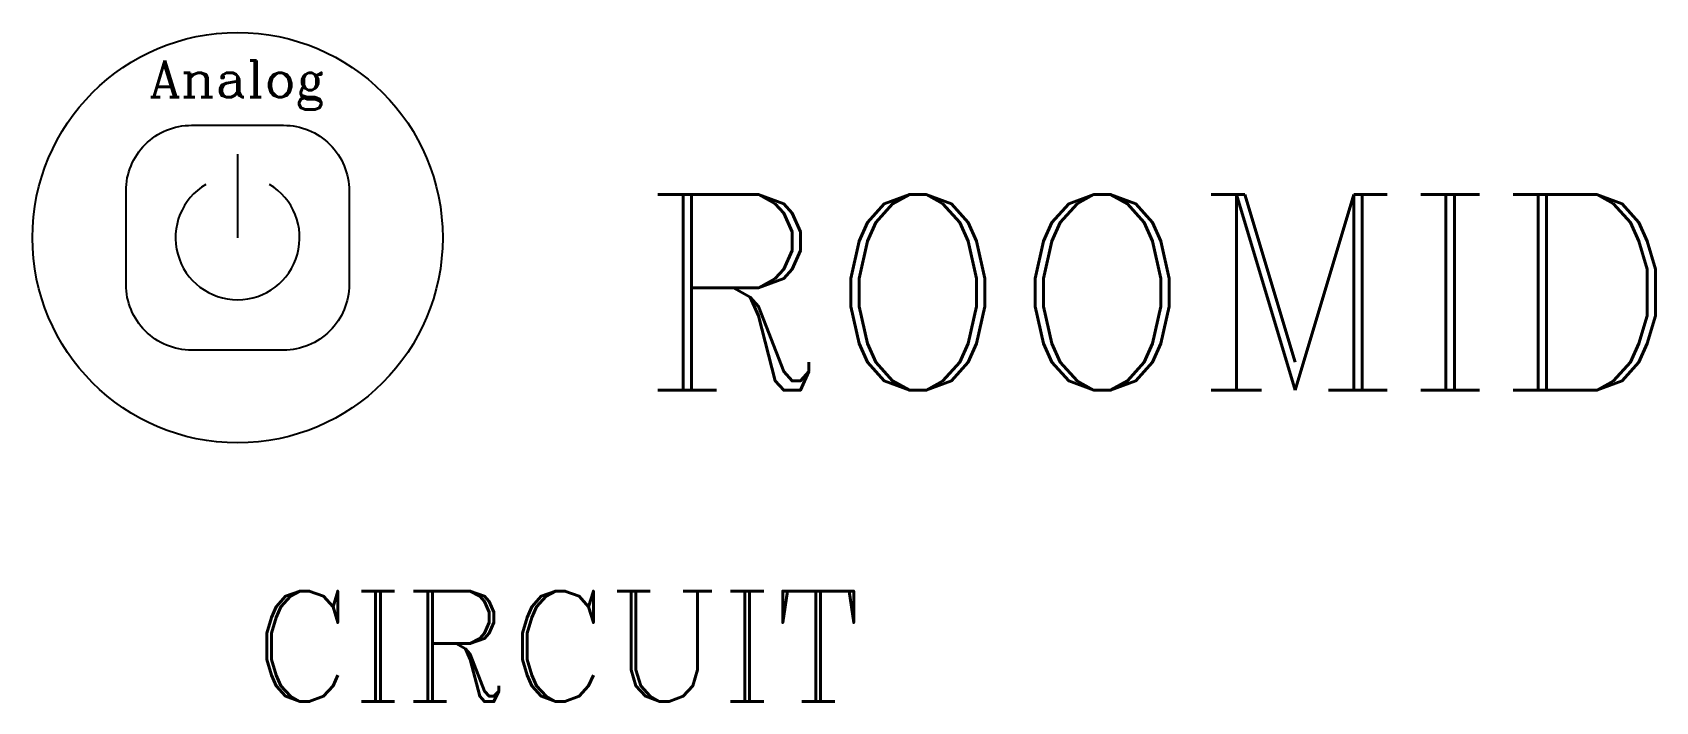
# Model space of a CAD drawing. Header units: inches. Extents: x -11.1 to 77, y -25.2 to 11.1.
import ezdxf
from ezdxf.enums import TextEntityAlignment as Align

# ---------------------------------------------------------------- set-up
doc = ezdxf.new("R2010")
doc.units = ezdxf.units.IN
doc.header["$LTSCALE"] = 48
doc.header["$MEASUREMENT"] = 0
doc.styles.add('ROMANC', font='COMPLEX.SHX')
doc.styles.add('WS8th', font='complex.shx', dxfattribs={"height": 0.1875})
doc.styles.add('WSNotes', font='complex.shx', dxfattribs={"height": 18})

msp = doc.modelspace()

# ---------------------------------------------------------------- texts
at = {"style": 'WSNotes', "flags": 1}
msp.add_attdef('ROOMID', (21.921, -8.282), '', height=10.625, dxfattribs=at)
at = {"style": 'ROMANC'}
msp.add_attdef('CIRCUIT', text='', height=6, dxfattribs=at).set_placement((17.397, -19.185), align=Align.TOP_CENTER)

# ---------------------------------------------------------------- wipeouts: each hides what was drawn before it
msp.add_wipeout([(0, 11.142), (-7.878, 7.878), (-11.142, 0), (-7.878, -7.878), (0, -11.142), (7.878, -7.878), (11.142, 0), (7.878, 7.878)])

# ---------------------------------------------------------------- next in the draw order: linework, layer by layer
msp.add_line((0, 4.53), (0, 0))
msp.add_lwpolyline([(-2.498, 6.104), (2.498, 6.104, -0.414214), (6.059, 2.543), (6.059, -2.543, -0.414214), (2.498, -6.104), (-2.498, -6.104, -0.414214), (-6.059, -2.543), (-6.059, 2.543, -0.414214)], format="xyb", close=True)
msp.add_circle((0, 0), 11.142)
msp.add_arc((0, 0), 3.371, 120.84144, 59.15856)

# ---------------------------------------------------------------- next in the draw order: texts
at = {"style": 'WS8th'}
msp.add_text('Analog', height=2, dxfattribs=at).set_placement((0, 8.623), align=Align.MIDDLE_CENTER)

doc.saveas('drawing.dxf')
